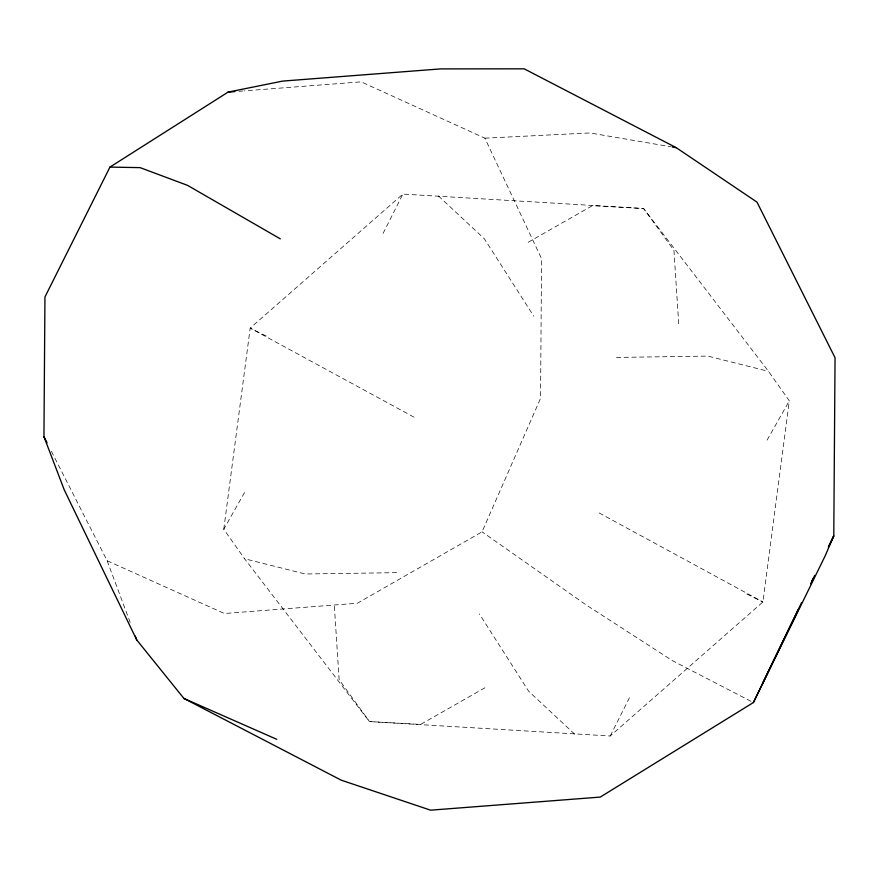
<?xml version="1.0" encoding="UTF-8"?>
<svg xmlns="http://www.w3.org/2000/svg" width="879" height="879" viewBox="0 0 879 879"><rect width="100%" height="100%" fill="white"/><g stroke="black" fill="none" stroke-linecap="round" stroke-linejoin="round"><path stroke-width="0.66" stroke-dasharray="4.39 3.3" d="M223.771 529.246L250.174 328.109L402.879 194.083L643.626 208.521L768.499 371.334L789.32 400.846L762.906 601.983L610.202 736.009L369.455 721.571L244.593 558.758L223.771 529.246L245.999 489.955M51.378 451.279L107.128 560.747L224.354 613.498L357.423 603.236L482.066 531.828L540.552 398.374L541.552 258.668L484.889 138.179L361.148 81.846L244.384 90.856M383.079 233.44L402.879 194.083M610.202 736.009L630.001 696.651M767.081 440.126L789.32 400.846M528.158 242.307L592.435 205.664L643.626 208.521L673.951 250.427L678.797 324.999M484.922 687.785L420.656 724.417L369.455 721.571L339.129 679.665L334.295 605.082M238.945 91.273L243.022 90.966M484.889 138.179L589.974 132.938L670.853 146.76M616.454 357.434L707.793 356.094L768.499 371.334M396.627 572.658L305.288 573.998L244.593 558.758M266.205 336.02L250.174 328.109L416.844 418.712M746.875 594.072L762.906 601.983L596.248 511.38M750.996 701.299L672.578 660.744L586.601 605.235L482.066 531.828M438.456 195.973L484.406 238.835L533.718 316.132M574.624 734.108L528.686 691.257L479.374 613.96M107.128 560.747L131.015 624.617"/><path stroke-width="1.32" d="M43.95 436.687L44.95 296.981L109.952 167.098L228.09 92.108L282.686 81.088L440.544 68.903L524.181 68.826L676.248 147.683L756.984 202.115L835.05 357.731L833.775 535.871L825.128 555.946L753.402 702.541L600.258 797.088L430.589 810.174L341.162 780.156L183.909 698.442L136.739 639.945L64.244 489.856L43.95 436.687L47.048 442.763M753.402 702.541L801.626 602.544M811.746 581.557L814.723 575.382M828.414 546.98L833.775 535.871L828.436 546.925M762.609 683.28L798.198 609.576M810.647 583.777L813.02 578.865M228.09 92.108L234.869 91.592M109.952 167.098L140.124 167.636L187.579 185.381L280.335 238.879M672.204 146.991L676.248 147.683M183.909 698.442L276.753 739.316M135.311 636.11L136.739 639.945"/></g></svg>
